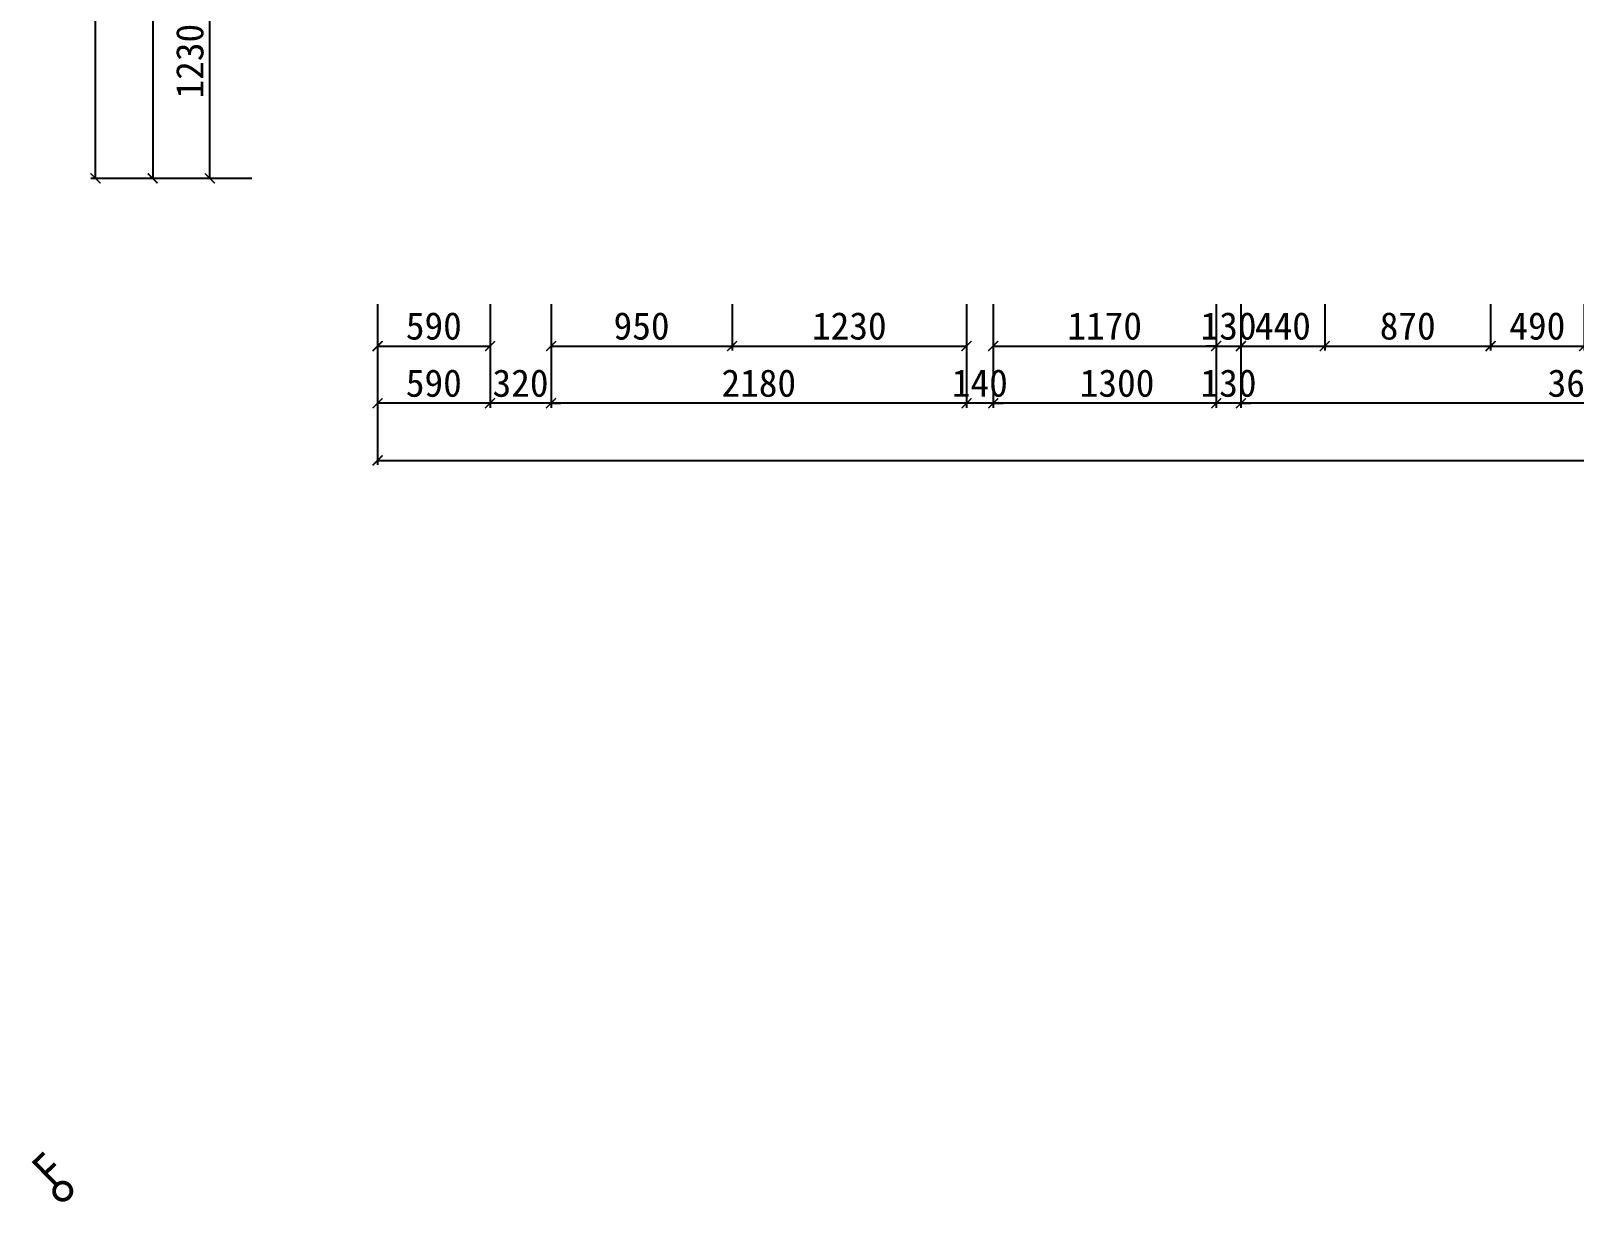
# Model space of a CAD drawing. Header units: millimetres. Extents: x -58733 to 427521, y -235734 to 553534.
# Drawn here: x 70004 to 78102, y 333744 to 339901 of the extents above; entities that cross this region are included whole.
import ezdxf

# ---------------------------------------------------------------- set-up
doc = ezdxf.new("R2010")
doc.units = ezdxf.units.MM
doc.layers.add('01.墙体', color=7, linetype='Continuous')
doc.layers.add('家具外线', color=1, linetype='Continuous', lineweight=20)
doc.styles.add('黑体', font='simhei.ttf')
doc.dimstyles.new('J', dxfattribs={"dimscale": 0.8, "dimtxt": 180, "dimasz": 65, "dimexe": 30, "dimexo": 100, "dimgap": 40, "dimtad": 1, "dimdec": 0, "dimtxsty": '黑体', "dimblk": 'ARCHTICK', "dimcen": 2.5, "dimclrd": 251, "dimclre": 251, "dimclrt": 1, "dimadec": 0, "dimazin": 0, "dimtfac": 1, "dimtdec": 0, "dimtix": 1, "dimtmove": 1, "dimatfit": 3, "dimfxl": 1, "dimarcsym": 0})

# ---------------------------------------------------------------- blocks, each defined once
blk = doc.blocks.new('_ArchTick')
at = {"color": 0, "linetype": 'ByBlock', "const_width": 0.15}
blk.add_lwpolyline([(-0.5, -0.5), (0.5, 0.5)], dxfattribs=at)
blk = doc.blocks.new('*D110')
at = {"layer": '01.墙体', "color": 251, "lineweight": -2}
for p, q in [((71163.8, 340356.9), (70919.8, 340356.9)), ((70943.8, 339126.9), (70943.8, 340356.9)), ((71163.8, 339126.9), (70919.8, 339126.9))]:
    blk.add_line(p, q, dxfattribs=at)
at = {"layer": 'Defpoints', "color": 0}
for p in [(70943.8, 340356.9), (71243.8, 340356.9), (71243.8, 339126.9)]:
    blk.add_point(p, dxfattribs=at)
at = {"layer": '01.墙体', "color": 251, "lineweight": -2, "xscale": 52, "yscale": 52, "zscale": 52}
for p, rotation in [((70943.8, 340356.9), 90), ((70943.8, 339126.9), 270)]:
    blk.add_blockref('_ArchTick', p, dxfattribs=dict(at, rotation=rotation))
at = {"layer": '01.墙体', "color": 1, "insert": (70839, 339741.9), "char_height": 144, "attachment_point": 5, "rotation": 90, "style": '黑体'}
blk.add_mtext('1230', dxfattribs=at)
blk = doc.blocks.new('*D123')
at = {"layer": '01.墙体', "color": 251, "lineweight": -2}
for p, q in [((71163.8, 341956.9), (70619.8, 341956.9)), ((70643.8, 341956.9), (70643.8, 339126.9)), ((71163.8, 339126.9), (70619.8, 339126.9))]:
    blk.add_line(p, q, dxfattribs=at)
at = {"layer": 'Defpoints', "color": 0}
for p in [(71243.8, 341956.9), (70643.8, 339126.9), (71243.8, 339126.9)]:
    blk.add_point(p, dxfattribs=at)
at = {"layer": '01.墙体', "color": 251, "lineweight": -2, "xscale": 52, "yscale": 52, "zscale": 52}
for p, rotation in [((70643.8, 341956.9), 90), ((70643.8, 339126.9), 270)]:
    blk.add_blockref('_ArchTick', p, dxfattribs=dict(at, rotation=rotation))
at = {"layer": '01.墙体', "color": 1, "insert": (70539, 340541.9), "char_height": 144, "attachment_point": 5, "rotation": 90, "style": '黑体'}
blk.add_mtext('2830', dxfattribs=at)
blk = doc.blocks.new('*D124')
at = {"layer": '01.墙体', "color": 251, "lineweight": -2}
for p, q in [((71823.8, 338466.9), (71823.8, 338222.9)), ((72413.8, 338466.9), (72413.8, 338222.9)), ((71823.8, 338246.9), (72413.8, 338246.9))]:
    blk.add_line(p, q, dxfattribs=at)
at = {"layer": 'Defpoints', "color": 0}
for p in [(71823.8, 338546.9), (72413.8, 338546.9), (72413.8, 338246.9)]:
    blk.add_point(p, dxfattribs=at)
at = {"layer": '01.墙体', "color": 251, "lineweight": -2, "xscale": 52, "yscale": 52, "zscale": 52, "rotation": 180}
blk.add_blockref('_ArchTick', (71823.8, 338246.9), dxfattribs=at)
at = {"layer": '01.墙体', "color": 251, "lineweight": -2, "xscale": 52, "yscale": 52, "zscale": 52}
blk.add_blockref('_ArchTick', (72413.8, 338246.9), dxfattribs=at)
at = {"layer": '01.墙体', "color": 1, "insert": (72118.8, 338351.7), "char_height": 144, "attachment_point": 5, "style": '黑体'}
blk.add_mtext('590', dxfattribs=at)
blk = doc.blocks.new('*D125')
at = {"layer": '01.墙体', "color": 251, "lineweight": -2}
for p, q in [((72733.8, 338466.9), (72733.8, 338222.9)), ((73683.8, 338466.9), (73683.8, 338222.9)), ((72733.8, 338246.9), (73683.8, 338246.9))]:
    blk.add_line(p, q, dxfattribs=at)
at = {"layer": 'Defpoints', "color": 0}
for p in [(72733.8, 338546.9), (73683.8, 338546.9), (73683.8, 338246.9)]:
    blk.add_point(p, dxfattribs=at)
at = {"layer": '01.墙体', "color": 251, "lineweight": -2, "xscale": 52, "yscale": 52, "zscale": 52, "rotation": 180}
blk.add_blockref('_ArchTick', (72733.8, 338246.9), dxfattribs=at)
at = {"layer": '01.墙体', "color": 251, "lineweight": -2, "xscale": 52, "yscale": 52, "zscale": 52}
blk.add_blockref('_ArchTick', (73683.8, 338246.9), dxfattribs=at)
at = {"layer": '01.墙体', "color": 1, "insert": (73208.8, 338351.7), "char_height": 144, "attachment_point": 5, "style": '黑体'}
blk.add_mtext('950', dxfattribs=at)
blk = doc.blocks.new('*D126')
at = {"layer": '01.墙体', "color": 251, "lineweight": -2}
for p, q in [((73683.8, 338466.9), (73683.8, 338222.9)), ((74913.8, 338466.9), (74913.8, 338222.9)), ((73683.8, 338246.9), (74913.8, 338246.9))]:
    blk.add_line(p, q, dxfattribs=at)
at = {"layer": 'Defpoints', "color": 0}
for p in [(73683.8, 338546.9), (74913.8, 338546.9), (74913.8, 338246.9)]:
    blk.add_point(p, dxfattribs=at)
at = {"layer": '01.墙体', "color": 251, "lineweight": -2, "xscale": 52, "yscale": 52, "zscale": 52, "rotation": 180}
blk.add_blockref('_ArchTick', (73683.8, 338246.9), dxfattribs=at)
at = {"layer": '01.墙体', "color": 251, "lineweight": -2, "xscale": 52, "yscale": 52, "zscale": 52}
blk.add_blockref('_ArchTick', (74913.8, 338246.9), dxfattribs=at)
at = {"layer": '01.墙体', "color": 1, "insert": (74298.8, 338351.7), "char_height": 144, "attachment_point": 5, "style": '黑体'}
blk.add_mtext('1230', dxfattribs=at)
blk = doc.blocks.new('*D127')
at = {"layer": '01.墙体', "color": 251, "lineweight": -2}
for p, q in [((75053.8, 338466.9), (75053.8, 338222.9)), ((76223.8, 338466.9), (76223.8, 338222.9)), ((75053.8, 338246.9), (76223.8, 338246.9))]:
    blk.add_line(p, q, dxfattribs=at)
at = {"layer": 'Defpoints', "color": 0}
for p in [(75053.8, 338546.9), (76223.8, 338546.9), (76223.8, 338246.9)]:
    blk.add_point(p, dxfattribs=at)
at = {"layer": '01.墙体', "color": 251, "lineweight": -2, "xscale": 52, "yscale": 52, "zscale": 52, "rotation": 180}
blk.add_blockref('_ArchTick', (75053.8, 338246.9), dxfattribs=at)
at = {"layer": '01.墙体', "color": 251, "lineweight": -2, "xscale": 52, "yscale": 52, "zscale": 52}
blk.add_blockref('_ArchTick', (76223.8, 338246.9), dxfattribs=at)
at = {"layer": '01.墙体', "color": 1, "insert": (75638.8, 338351.7), "char_height": 144, "attachment_point": 5, "style": '黑体'}
blk.add_mtext('1170', dxfattribs=at)
blk = doc.blocks.new('*D128')
at = {"layer": '01.墙体', "color": 251, "lineweight": -2}
for p, q in [((76223.8, 338466.9), (76223.8, 338222.9)), ((76353.8, 338466.9), (76353.8, 338222.9)), ((76223.8, 338246.9), (76171.8, 338246.9)), ((76223.8, 338246.9), (76353.8, 338246.9)), ((76353.8, 338246.9), (76405.8, 338246.9))]:
    blk.add_line(p, q, dxfattribs=at)
at = {"layer": 'Defpoints', "color": 0}
for p in [(76223.8, 338546.9), (76353.8, 338546.9), (76353.8, 338246.9)]:
    blk.add_point(p, dxfattribs=at)
at = {"layer": '01.墙体', "color": 251, "lineweight": -2, "xscale": 52, "yscale": 52, "zscale": 52}
blk.add_blockref('_ArchTick', (76223.8, 338246.9), dxfattribs=at)
at = {"layer": '01.墙体', "color": 251, "lineweight": -2, "xscale": 52, "yscale": 52, "zscale": 52, "rotation": 180}
blk.add_blockref('_ArchTick', (76353.8, 338246.9), dxfattribs=at)
at = {"layer": '01.墙体', "color": 1, "insert": (76288.8, 338351.7), "char_height": 144, "attachment_point": 5, "style": '黑体'}
blk.add_mtext('130', dxfattribs=at)
blk = doc.blocks.new('*D129')
at = {"layer": '01.墙体', "color": 251, "lineweight": -2}
for p, q in [((76353.8, 338466.9), (76353.8, 338222.9)), ((76793.8, 338466.9), (76793.8, 338222.9)), ((76353.8, 338246.9), (76793.8, 338246.9))]:
    blk.add_line(p, q, dxfattribs=at)
at = {"layer": 'Defpoints', "color": 0}
for p in [(76353.8, 338546.9), (76793.8, 338546.9), (76793.8, 338246.9)]:
    blk.add_point(p, dxfattribs=at)
at = {"layer": '01.墙体', "color": 251, "lineweight": -2, "xscale": 52, "yscale": 52, "zscale": 52, "rotation": 180}
blk.add_blockref('_ArchTick', (76353.8, 338246.9), dxfattribs=at)
at = {"layer": '01.墙体', "color": 251, "lineweight": -2, "xscale": 52, "yscale": 52, "zscale": 52}
blk.add_blockref('_ArchTick', (76793.8, 338246.9), dxfattribs=at)
at = {"layer": '01.墙体', "color": 1, "insert": (76573.8, 338351.7), "char_height": 144, "attachment_point": 5, "style": '黑体'}
blk.add_mtext('440', dxfattribs=at)
blk = doc.blocks.new('*D130')
at = {"layer": '01.墙体', "color": 251, "lineweight": -2}
for p, q in [((76793.8, 338466.9), (76793.8, 338222.9)), ((77663.8, 338466.9), (77663.8, 338222.9)), ((76793.8, 338246.9), (77663.8, 338246.9))]:
    blk.add_line(p, q, dxfattribs=at)
at = {"layer": 'Defpoints', "color": 0}
for p in [(76793.8, 338546.9), (77663.8, 338546.9), (77663.8, 338246.9)]:
    blk.add_point(p, dxfattribs=at)
at = {"layer": '01.墙体', "color": 251, "lineweight": -2, "xscale": 52, "yscale": 52, "zscale": 52, "rotation": 180}
blk.add_blockref('_ArchTick', (76793.8, 338246.9), dxfattribs=at)
at = {"layer": '01.墙体', "color": 251, "lineweight": -2, "xscale": 52, "yscale": 52, "zscale": 52}
blk.add_blockref('_ArchTick', (77663.8, 338246.9), dxfattribs=at)
at = {"layer": '01.墙体', "color": 1, "insert": (77228.8, 338351.7), "char_height": 144, "attachment_point": 5, "style": '黑体'}
blk.add_mtext('870', dxfattribs=at)
blk = doc.blocks.new('*D131')
at = {"layer": '01.墙体', "color": 251, "lineweight": -2}
for p, q in [((77663.8, 338466.9), (77663.8, 338222.9)), ((78153.8, 338466.9), (78153.8, 338222.9)), ((77663.8, 338246.9), (78153.8, 338246.9))]:
    blk.add_line(p, q, dxfattribs=at)
at = {"layer": 'Defpoints', "color": 0}
for p in [(77663.8, 338546.9), (78153.8, 338546.9), (78153.8, 338246.9)]:
    blk.add_point(p, dxfattribs=at)
at = {"layer": '01.墙体', "color": 251, "lineweight": -2, "xscale": 52, "yscale": 52, "zscale": 52, "rotation": 180}
blk.add_blockref('_ArchTick', (77663.8, 338246.9), dxfattribs=at)
at = {"layer": '01.墙体', "color": 251, "lineweight": -2, "xscale": 52, "yscale": 52, "zscale": 52}
blk.add_blockref('_ArchTick', (78153.8, 338246.9), dxfattribs=at)
at = {"layer": '01.墙体', "color": 1, "insert": (77908.8, 338351.7), "char_height": 144, "attachment_point": 5, "style": '黑体'}
blk.add_mtext('490', dxfattribs=at)
blk = doc.blocks.new('*D140')
at = {"layer": '01.墙体', "color": 251, "lineweight": -2}
for p, q in [((76353.8, 338466.9), (76353.8, 337922.9)), ((79963.8, 338466.9), (79963.8, 337922.9)), ((79963.8, 337946.9), (76353.8, 337946.9))]:
    blk.add_line(p, q, dxfattribs=at)
at = {"layer": 'Defpoints', "color": 0}
for p in [(76353.8, 338546.9), (79963.8, 338546.9), (76353.8, 337946.9)]:
    blk.add_point(p, dxfattribs=at)
at = {"layer": '01.墙体', "color": 251, "lineweight": -2, "xscale": 52, "yscale": 52, "zscale": 52, "rotation": 180}
blk.add_blockref('_ArchTick', (76353.8, 337946.9), dxfattribs=at)
at = {"layer": '01.墙体', "color": 251, "lineweight": -2, "xscale": 52, "yscale": 52, "zscale": 52}
blk.add_blockref('_ArchTick', (79963.8, 337946.9), dxfattribs=at)
at = {"layer": '01.墙体', "color": 1, "insert": (78158.8, 338051.7), "char_height": 144, "attachment_point": 5, "style": '黑体'}
blk.add_mtext('3610', dxfattribs=at)
blk = doc.blocks.new('*D141')
at = {"layer": '01.墙体', "color": 251, "lineweight": -2}
for p, q in [((76223.8, 338466.9), (76223.8, 337922.9)), ((76353.8, 338466.9), (76353.8, 337922.9)), ((76223.8, 337946.9), (76171.8, 337946.9)), ((76353.8, 337946.9), (76223.8, 337946.9)), ((76353.8, 337946.9), (76405.8, 337946.9))]:
    blk.add_line(p, q, dxfattribs=at)
at = {"layer": 'Defpoints', "color": 0}
for p in [(76223.8, 338546.9), (76353.8, 338546.9), (76223.8, 337946.9)]:
    blk.add_point(p, dxfattribs=at)
at = {"layer": '01.墙体', "color": 251, "lineweight": -2, "xscale": 52, "yscale": 52, "zscale": 52}
blk.add_blockref('_ArchTick', (76223.8, 337946.9), dxfattribs=at)
at = {"layer": '01.墙体', "color": 251, "lineweight": -2, "xscale": 52, "yscale": 52, "zscale": 52, "rotation": 180}
blk.add_blockref('_ArchTick', (76353.8, 337946.9), dxfattribs=at)
at = {"layer": '01.墙体', "color": 1, "insert": (76288.8, 338051.7), "char_height": 144, "attachment_point": 5, "style": '黑体'}
blk.add_mtext('130', dxfattribs=at)
blk = doc.blocks.new('*D142')
at = {"layer": '01.墙体', "color": 251, "lineweight": -2}
for p, q in [((75053.8, 338466.9), (75053.8, 337922.9)), ((76353.8, 338466.9), (76353.8, 337922.9)), ((76353.8, 337946.9), (75053.8, 337946.9))]:
    blk.add_line(p, q, dxfattribs=at)
at = {"layer": 'Defpoints', "color": 0}
for p in [(75053.8, 338546.9), (76353.8, 338546.9), (75053.8, 337946.9)]:
    blk.add_point(p, dxfattribs=at)
at = {"layer": '01.墙体', "color": 251, "lineweight": -2, "xscale": 52, "yscale": 52, "zscale": 52, "rotation": 180}
blk.add_blockref('_ArchTick', (75053.8, 337946.9), dxfattribs=at)
at = {"layer": '01.墙体', "color": 251, "lineweight": -2, "xscale": 52, "yscale": 52, "zscale": 52}
blk.add_blockref('_ArchTick', (76353.8, 337946.9), dxfattribs=at)
at = {"layer": '01.墙体', "color": 1, "insert": (75703.8, 338051.7), "char_height": 144, "attachment_point": 5, "style": '黑体'}
blk.add_mtext('1300', dxfattribs=at)
blk = doc.blocks.new('*D143')
at = {"layer": '01.墙体', "color": 251, "lineweight": -2}
for p, q in [((74913.8, 338466.9), (74913.8, 337922.9)), ((75053.8, 338466.9), (75053.8, 337922.9)), ((74913.8, 337946.9), (74861.8, 337946.9)), ((75053.8, 337946.9), (74913.8, 337946.9)), ((75053.8, 337946.9), (75105.8, 337946.9))]:
    blk.add_line(p, q, dxfattribs=at)
at = {"layer": 'Defpoints', "color": 0}
for p in [(74913.8, 338546.9), (75053.8, 338546.9), (74913.8, 337946.9)]:
    blk.add_point(p, dxfattribs=at)
at = {"layer": '01.墙体', "color": 251, "lineweight": -2, "xscale": 52, "yscale": 52, "zscale": 52}
blk.add_blockref('_ArchTick', (74913.8, 337946.9), dxfattribs=at)
at = {"layer": '01.墙体', "color": 251, "lineweight": -2, "xscale": 52, "yscale": 52, "zscale": 52, "rotation": 180}
blk.add_blockref('_ArchTick', (75053.8, 337946.9), dxfattribs=at)
at = {"layer": '01.墙体', "color": 1, "insert": (74983.8, 338051.7), "char_height": 144, "attachment_point": 5, "style": '黑体'}
blk.add_mtext('140', dxfattribs=at)
blk = doc.blocks.new('*D144')
at = {"layer": '01.墙体', "color": 251, "lineweight": -2}
for p, q in [((72733.8, 338466.9), (72733.8, 337922.9)), ((74913.8, 338466.9), (74913.8, 337922.9)), ((74913.8, 337946.9), (72733.8, 337946.9))]:
    blk.add_line(p, q, dxfattribs=at)
at = {"layer": 'Defpoints', "color": 0}
for p in [(72733.8, 338546.9), (74913.8, 338546.9), (72733.8, 337946.9)]:
    blk.add_point(p, dxfattribs=at)
at = {"layer": '01.墙体', "color": 251, "lineweight": -2, "xscale": 52, "yscale": 52, "zscale": 52, "rotation": 180}
blk.add_blockref('_ArchTick', (72733.8, 337946.9), dxfattribs=at)
at = {"layer": '01.墙体', "color": 251, "lineweight": -2, "xscale": 52, "yscale": 52, "zscale": 52}
blk.add_blockref('_ArchTick', (74913.8, 337946.9), dxfattribs=at)
at = {"layer": '01.墙体', "color": 1, "insert": (73823.8, 338051.7), "char_height": 144, "attachment_point": 5, "style": '黑体'}
blk.add_mtext('2180', dxfattribs=at)
blk = doc.blocks.new('*D145')
at = {"layer": '01.墙体', "color": 251, "lineweight": -2}
for p, q in [((72413.8, 338466.9), (72413.8, 337922.9)), ((72733.8, 338466.9), (72733.8, 337922.9)), ((72413.8, 337946.9), (72361.8, 337946.9)), ((72733.8, 337946.9), (72413.8, 337946.9)), ((72733.8, 337946.9), (72785.8, 337946.9))]:
    blk.add_line(p, q, dxfattribs=at)
at = {"layer": 'Defpoints', "color": 0}
for p in [(72413.8, 338546.9), (72733.8, 338546.9), (72413.8, 337946.9)]:
    blk.add_point(p, dxfattribs=at)
at = {"layer": '01.墙体', "color": 251, "lineweight": -2, "xscale": 52, "yscale": 52, "zscale": 52}
blk.add_blockref('_ArchTick', (72413.8, 337946.9), dxfattribs=at)
at = {"layer": '01.墙体', "color": 251, "lineweight": -2, "xscale": 52, "yscale": 52, "zscale": 52, "rotation": 180}
blk.add_blockref('_ArchTick', (72733.8, 337946.9), dxfattribs=at)
at = {"layer": '01.墙体', "color": 1, "insert": (72573.8, 338051.7), "char_height": 144, "attachment_point": 5, "style": '黑体'}
blk.add_mtext('320', dxfattribs=at)
blk = doc.blocks.new('*D146')
at = {"layer": '01.墙体', "color": 251, "lineweight": -2}
for p, q in [((71823.8, 338466.9), (71823.8, 337922.9)), ((72413.8, 338466.9), (72413.8, 337922.9)), ((72413.8, 337946.9), (71823.8, 337946.9))]:
    blk.add_line(p, q, dxfattribs=at)
at = {"layer": 'Defpoints', "color": 0}
for p in [(71823.8, 338546.9), (72413.8, 338546.9), (71823.8, 337946.9)]:
    blk.add_point(p, dxfattribs=at)
at = {"layer": '01.墙体', "color": 251, "lineweight": -2, "xscale": 52, "yscale": 52, "zscale": 52, "rotation": 180}
blk.add_blockref('_ArchTick', (71823.8, 337946.9), dxfattribs=at)
at = {"layer": '01.墙体', "color": 251, "lineweight": -2, "xscale": 52, "yscale": 52, "zscale": 52}
blk.add_blockref('_ArchTick', (72413.8, 337946.9), dxfattribs=at)
at = {"layer": '01.墙体', "color": 1, "insert": (72118.8, 338051.7), "char_height": 144, "attachment_point": 5, "style": '黑体'}
blk.add_mtext('590', dxfattribs=at)
blk = doc.blocks.new('*D147')
at = {"layer": '01.墙体', "color": 251, "lineweight": -2}
for p, q in [((71823.8, 338466.9), (71823.8, 337622.9)), ((86243.8, 338466.9), (86243.8, 337622.9)), ((71823.8, 337646.9), (86243.8, 337646.9))]:
    blk.add_line(p, q, dxfattribs=at)
at = {"layer": 'Defpoints', "color": 0}
for p in [(71823.8, 338546.9), (86243.8, 338546.9), (86243.8, 337646.9)]:
    blk.add_point(p, dxfattribs=at)
at = {"layer": '01.墙体', "color": 251, "lineweight": -2, "xscale": 52, "yscale": 52, "zscale": 52, "rotation": 180}
blk.add_blockref('_ArchTick', (71823.8, 337646.9), dxfattribs=at)
at = {"layer": '01.墙体', "color": 251, "lineweight": -2, "xscale": 52, "yscale": 52, "zscale": 52}
blk.add_blockref('_ArchTick', (86243.8, 337646.9), dxfattribs=at)
at = {"layer": '01.墙体', "color": 1, "insert": (79033.8, 337751.7), "char_height": 144, "attachment_point": 5, "style": '黑体'}
blk.add_mtext('14420', dxfattribs=at)
blk = doc.blocks.new('*D181')
at = {"layer": '01.墙体', "color": 251, "lineweight": -2}
for p, q in [((71163.8, 349666.9), (70319.8, 349666.9)), ((70343.8, 339126.9), (70343.8, 349666.9)), ((71163.8, 339126.9), (70319.8, 339126.9))]:
    blk.add_line(p, q, dxfattribs=at)
at = {"layer": 'Defpoints', "color": 0}
for p in [(70343.8, 349666.9), (71243.8, 349666.9), (71243.8, 339126.9)]:
    blk.add_point(p, dxfattribs=at)
at = {"layer": '01.墙体', "color": 251, "lineweight": -2, "xscale": 52, "yscale": 52, "zscale": 52}
for p, rotation in [((70343.8, 349666.9), 90), ((70343.8, 339126.9), 270)]:
    blk.add_blockref('_ArchTick', p, dxfattribs=dict(at, rotation=rotation))
at = {"layer": '01.墙体', "color": 1, "insert": (70239, 344396.9), "char_height": 144, "attachment_point": 5, "rotation": 90, "style": '黑体'}
blk.add_mtext('10540', dxfattribs=at)
blk = doc.blocks.new('开关-2')
at = {"color": 2, "const_width": 20}
for points in [[(-106.9, -130.1), (0, 0), (-55.3, 44.8)], [(-54.6, -61.1), (-108.9, -17)]]:
    blk.add_lwpolyline(points, dxfattribs=at)
blk.add_lwpolyline([(-92.6, -179.9, 1), (-179.4, -150.9, 1)], format="xyb", close=True, dxfattribs=at)

msp = doc.modelspace()

# ---------------------------------------------------------------- block references
at = {"layer": '家具外线', "xscale": -0.9925711025927247, "yscale": 0.9925711025898775, "zscale": 0.9925711025769096, "rotation": 4.919460952873803}
msp.add_blockref('开关-2', (70023.1, 333964.1, 1316.5), dxfattribs=at)

# ---------------------------------------------------------------- dimensions: what is measured, and where the dimension line sits
at = {"layer": '01.墙体', "color": 4}
for base, p1, p2, picture, middle in [((70343.8, 349666.9), (71243.8, 339126.9), (71243.8, 349666.9), '*D181', (70239, 344396.9)), ((70643.8, 339126.9), (71243.8, 341956.9), (71243.8, 339126.9), '*D123', (70539, 340541.9)), ((70943.8, 340356.9), (71243.8, 339126.9), (71243.8, 340356.9), '*D110', (70839, 339741.9))]:
    dim = msp.add_linear_dim(base=base, p1=p1, p2=p2, angle=90, dimstyle='J', dxfattribs=at)
    dim.commit()
    dim.dimension.update_dxf_attribs({"geometry": picture, "text_midpoint": middle})
for base, p1, p2, picture, middle in [((72413.8, 338246.9), (71823.8, 338546.9), (72413.8, 338546.9), '*D124', (72118.8, 338351.7)), ((71823.8, 337946.9), (72413.8, 338546.9), (71823.8, 338546.9), '*D146', (72118.8, 338051.7)), ((86243.8, 337646.9), (71823.8, 338546.9), (86243.8, 338546.9), '*D147', (79033.8, 337751.7)), ((72413.8, 337946.9), (72733.8, 338546.9), (72413.8, 338546.9), '*D145', (72573.8, 338051.7)), ((73683.8, 338246.9), (72733.8, 338546.9), (73683.8, 338546.9), '*D125', (73208.8, 338351.7)), ((72733.8, 337946.9), (74913.8, 338546.9), (72733.8, 338546.9), '*D144', (73823.8, 338051.7)), ((74913.8, 338246.9), (73683.8, 338546.9), (74913.8, 338546.9), '*D126', (74298.8, 338351.7)), ((74913.8, 337946.9), (75053.8, 338546.9), (74913.8, 338546.9), '*D143', (74983.8, 338051.7)), ((76223.8, 338246.9), (75053.8, 338546.9), (76223.8, 338546.9), '*D127', (75638.8, 338351.7)), ((75053.8, 337946.9), (76353.8, 338546.9), (75053.8, 338546.9), '*D142', (75703.8, 338051.7)), ((76353.8, 338246.9), (76223.8, 338546.9), (76353.8, 338546.9), '*D128', (76288.8, 338351.7)), ((76223.8, 337946.9), (76353.8, 338546.9), (76223.8, 338546.9), '*D141', (76288.8, 338051.7)), ((76793.8, 338246.9), (76353.8, 338546.9), (76793.8, 338546.9), '*D129', (76573.8, 338351.7)), ((76353.8, 337946.9), (79963.8, 338546.9), (76353.8, 338546.9), '*D140', (78158.8, 338051.7)), ((77663.8, 338246.9), (76793.8, 338546.9), (77663.8, 338546.9), '*D130', (77228.8, 338351.7)), ((78153.8, 338246.9), (77663.8, 338546.9), (78153.8, 338546.9), '*D131', (77908.8, 338351.7))]:
    dim = msp.add_linear_dim(base=base, p1=p1, p2=p2, dimstyle='J', dxfattribs=at)
    dim.commit()
    dim.dimension.update_dxf_attribs({"geometry": picture, "text_midpoint": middle})

doc.saveas('drawing.dxf')
